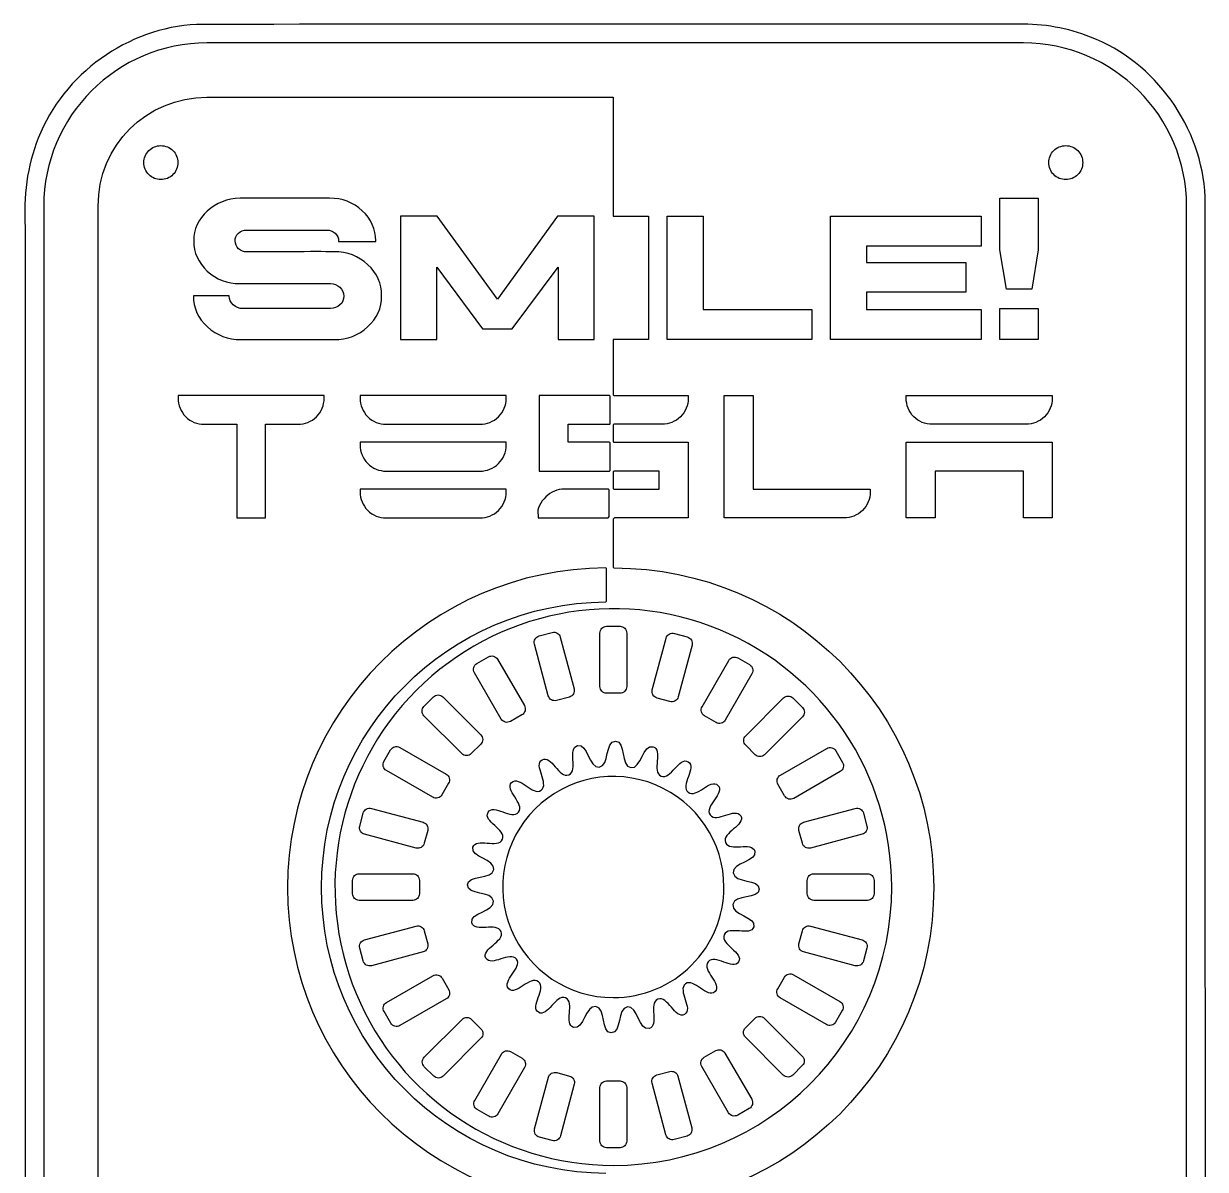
# Model space of a CAD drawing. Extents: x 0 to 587, y 0 to 326.
# Drawn here: x 386 to 586.6, y 131 to 325.6 of the extents above; entities that cross this region are included whole.
import ezdxf

# ---------------------------------------------------------------- set-up
doc = ezdxf.new("R2010")
doc.units = 0
doc.layers.add('Ebene_1', color=7, linetype='CONTINUOUS')

msp = doc.modelspace()

# ---------------------------------------------------------------- linework, layer by layer
at = {"layer": 'Ebene_1', "color": 7}
for points in [[(554.92726, 325.529631)], [(417.10992, 313.101024)], [(551.73418, 295.967133), (558.23305, 295.967133), (558.23305, 287.199916), (557.15558, 280.529738), (552.84628, 280.529738), (551.73418, 287.199916)], [(449.978689, 292.915924), (449.978689, 271.944995), (456.112695, 271.944995), (456.112695, 284.254019), (463.862726, 273.786089), (468.954118, 273.786089), (476.721536, 284.254019), (476.721536, 271.944995), (482.855541, 271.944995), (482.855541, 292.915924), (476.634657, 292.915924), (466.417121, 278.835943), (456.182198, 292.915924)], [(495.22511, 292.916188), (501.37596, 292.916188), (501.37596, 277.047806), (519.81295, 277.047806), (519.81295, 271.945184), (495.22511, 271.945184)], [(522.95821, 292.916188), (548.5716, 292.916188), (548.5716, 287.813566), (529.10967, 287.813566), (529.10967, 285.025872), (545.9821, 285.025872), (545.9821, 280.011001), (529.10967, 280.011001), (529.10967, 277.047806), (548.5716, 277.047806), (548.5716, 271.945184), (522.95821, 271.945184)], [(551.73418, 277.240613), (558.23305, 277.240613), (558.23305, 271.945184), (551.73418, 271.945184)], [(535.83414, 254.522377), (560.62615, 254.522377), (560.62615, 241.662558), (555.72113, 241.662558), (555.72113, 249.616745), (540.73979, 249.616745), (540.73979, 241.662558), (536.29798, 241.662558), (535.83414, 241.662558)], [(484.83084, 233.175251)], [(484.968021, 223.26234)], [(473.5096, 221.636784)], [(496.466263, 222.047471)], [(462.94436, 216.939854)], [(507.258248, 217.898136)], [(516.608403, 211.09684)], [(453.954922, 209.668228)], [(523.880255, 202.107402)], [(447.153611, 200.318073)], [(528.577413, 191.542162)], [(454.595999, 188.604059)], [(453.1799, 180.121319)], [(504.885743, 178.98627)], [(530.37962, 180.121319)], [(533.369748, 178.98624)], [(454.008196, 171.561408)], [(529.165216, 168.623304)], [(457.023368, 163.507542)], [(498.35142, 162.54505)], [(514.010498, 161.718213)], [(462.019941, 156.508377)], [(508.543385, 155.079766)], [(468.658388, 151.041249)], [(501.54422, 150.082966)], [(476.485508, 147.478254)], [(493.490354, 147.067568)], [(484.968021, 146.06262)]]:
    msp.add_lwpolyline(points, close=True, dxfattribs=at)
for points in [[(555.72709, 322.342209), (417.10992, 322.342209)], [(417.10992, 313.101024), (486.06631, 313.101024), (486.06631, 292.916188), (489.44555, 292.916188), (492.09716, 292.916188), (492.09716, 271.945184), (489.44555, 271.945184), (486.06631, 271.945184), (486.06631, 262.582225)], [(437.901857, 295.966877), (422.714548, 295.966879)], [(389.38636, 294.618652), (389.38636, 63.5902)], [(398.62754, 63.59122), (398.62754, 294.618652)], [(583.45065, 63.59016), (583.45065, 294.618652)], [(423.878792, 290.548802), (437.41529, 290.548802)], [(439.431014, 288.602498), (439.431014, 288.602498), (445.756153, 288.602498), (445.756153, 288.707709)], [(422.714548, 281.466078), (438.058239, 281.466078)], [(420.889991, 279.361971), (420.889991, 279.397037), (414.808124, 279.397037)], [(438.058239, 277.222796), (423.183716, 277.222796)], [(422.905693, 271.944992), (438.666424, 271.944992)], [(412.210642, 262.477163), (412.210642, 262.013079)], [(437.002939, 262.013079), (437.002939, 262.477163), (412.210642, 262.477163)], [(443.115707, 262.477163), (443.115707, 262.013079)], [(467.908004, 262.012992), (467.908004, 262.477075), (443.115707, 262.477163)], [(473.50742, 262.477164), (473.50742, 249.616745), (485.44258, 249.616745)], [(485.43724, 262.477161), (473.50742, 262.477164)], [(485.55183, 257.66643), (485.55183, 262.361946)], [(486.17732, 262.477164), (498.81446, 262.477164), (498.81446, 262.013342)], [(504.92712, 262.477164), (509.83276, 262.477164), (509.83276, 246.567591), (529.71974, 246.567591), (529.71974, 246.103769)], [(525.27793, 241.662558), (505.39157, 241.662558), (504.92712, 241.662558), (504.92712, 262.477164)], [(535.83353, 262.01356), (535.83414, 262.477164)], [(535.83414, 262.477164), (560.62676, 262.477164), (560.62676, 262.012747)], [(413.492311, 258.862388), (413.494167, 258.860531), (413.496023, 258.858675)], [(444.397376, 258.862388), (444.399232, 258.860531), (444.401089, 258.858675)], [(537.11935, 258.858527), (537.11635, 258.860427), (537.11335, 258.862327)], [(416.652153, 257.571568), (422.154086, 257.571568), (422.154086, 241.662293), (422.618169, 241.662293), (427.059588, 241.662293), (427.059588, 257.571655), (432.56152, 257.571655)], [(447.557218, 257.571568), (463.466576, 257.571568)], [(485.41458, 254.522371), (478.41305, 254.522371), (478.41305, 257.57153), (485.45273, 257.57153)], [(486.06629, 257.440802), (486.06629, 254.625048)], [(494.37265, 257.571533), (486.18746, 257.571533)], [(556.18495, 257.571533), (540.27597, 257.571533)], [(443.115707, 254.522482), (443.115707, 254.058398)], [(467.908004, 254.058361), (467.908004, 254.522445), (443.115707, 254.522482)], [(485.55186, 249.730759), (485.55186, 254.404777)], [(486.15819, 254.522384), (498.81443, 254.522384), (498.81443, 241.66256), (486.31459, 241.66256)], [(444.397376, 250.907707), (444.399232, 250.90585), (444.401089, 250.902231)], [(447.557218, 249.616936), (463.466576, 249.616936)], [(486.06633, 249.504524), (486.06633, 246.683997)], [(486.17434, 246.567594), (493.90887, 246.567594), (493.90887, 249.616748), (486.17734, 249.616745)], [(443.115707, 246.5678), (443.115707, 246.103717)], [(467.908004, 246.103679), (467.908004, 246.567762), (443.115707, 246.5678)], [(485.28665, 246.567594), (477.80226, 246.567591)], [(485.40485, 241.90014), (485.40485, 246.463726)], [(444.397376, 242.953025), (444.399232, 242.951169), (444.401089, 242.947549)], [(447.557218, 241.662255), (463.466576, 241.662255)], [(473.36045, 242.126377), (473.36045, 241.662558), (473.82486, 241.662558), (485.1995, 241.662558)], [(486.06627, 241.455426), (486.06627, 233.288723)], [(484.93712, 227.514474), (484.93712, 233.068978)], [(484.968021, 223.26234), (487.238599, 223.26234)], [(473.5096, 221.636784), (475.702811, 222.224453)], [(477.093253, 221.421681), (479.443929, 212.648833)], [(483.83273, 213.044731), (483.83273, 222.127049)], [(488.37389, 222.127049), (488.37389, 213.044731)], [(492.725145, 212.471851), (495.075821, 221.244699)], [(496.466263, 222.047471), (498.659474, 221.459802)], [(475.057505, 211.473495), (472.706828, 220.246343)], [(499.462246, 220.06936), (497.111569, 211.296512)], [(462.94436, 216.939854), (464.910737, 218.075143)], [(466.461573, 217.659598), (471.002732, 209.794083)], [(501.166253, 209.617077), (505.707412, 217.482592)], [(507.258248, 217.898136), (509.224626, 216.762847)], [(467.069974, 207.523503), (462.528815, 215.389018)], [(509.64017, 215.212012), (505.099011, 207.346497)], [(453.954922, 209.668228), (455.560464, 211.27377)], [(457.166008, 211.27377), (463.588179, 204.851599)], [(478.641157, 211.258392), (476.447946, 210.670723)], [(487.238599, 211.90944), (484.968021, 211.90944)], [(495.721127, 210.49374), (493.527917, 211.081409)], [(508.580688, 204.674669), (515.002859, 211.09684)], [(516.608403, 211.09684), (518.213945, 209.491298)], [(460.377093, 201.640513), (453.954922, 208.062684)], [(470.587187, 208.243248), (468.62081, 207.107958)], [(503.548176, 206.930952), (501.581798, 208.066241)], [(518.213945, 207.885754), (511.791774, 201.463583)], [(449.839735, 202.699996), (457.70525, 198.158836)], [(463.588179, 203.246055), (461.982637, 201.640513)], [(510.18623, 201.463583), (508.580688, 203.069125)], [(447.153611, 200.318073), (448.2889, 202.284451)], [(514.463905, 197.981788), (522.32942, 202.522947)], [(523.880255, 202.107402), (525.015545, 200.141024)], [(455.43467, 194.226078), (447.569155, 198.767237)], [(524.6, 198.590189), (516.734485, 194.04903)], [(458.120795, 196.608001), (456.985506, 194.641623)], [(515.183649, 194.464574), (514.04836, 196.430952)], [(443.042269, 189.349194), (443.629938, 191.542405)], [(445.02038, 192.345177), (453.793227, 189.9945)], [(518.414124, 189.994257), (527.186972, 192.344934)], [(528.577413, 191.542162), (529.165082, 189.348951)], [(452.617889, 185.608076), (443.845041, 187.958752)], [(454.595999, 188.604059), (454.00833, 186.410848)], [(518.199021, 186.410605), (517.611352, 188.603816)], [(528.36231, 187.958509), (519.589462, 185.607833)], [(442.962291, 181.25661), (452.044609, 181.25661)], [(520.162011, 181.25661), (529.244329, 181.25661)], [(441.827, 177.850741), (441.827, 180.121319)], [(453.1799, 180.121319), (453.1799, 177.850741)], [(519.02672, 177.850741), (519.02672, 180.121319)], [(530.37962, 180.121319), (530.37962, 177.850741)], [(452.044609, 176.71545), (442.962291, 176.71545)], [(529.244329, 176.71545), (520.162011, 176.71545)], [(443.844907, 170.013503), (452.617755, 172.36418)], [(454.008196, 171.561408), (454.595865, 169.368197)], [(517.611486, 169.36844), (518.199155, 171.561651)], [(519.589596, 172.364423), (528.362444, 170.013746)], [(443.629804, 166.42985), (443.042135, 168.623061)], [(529.165216, 168.623304), (528.577547, 166.430093)], [(453.793093, 167.977755), (445.020246, 165.627078)], [(527.187106, 165.627321), (518.414258, 167.977998)], [(447.607017, 159.381928), (455.472532, 163.923087)], [(457.023368, 163.507542), (458.158657, 161.541164)], [(514.010498, 161.718213), (515.145788, 163.684591)], [(516.696623, 164.100136), (524.562138, 159.558976)], [(457.743112, 159.990329), (449.877597, 155.44917)], [(522.291558, 155.626218), (514.426043, 160.167377)], [(448.326762, 155.864714), (447.191473, 157.831092)], [(508.543385, 155.079766), (510.148927, 156.685308)], [(511.754471, 156.685308), (518.176642, 150.263137)], [(524.977683, 158.008141), (523.842393, 156.041763)], [(453.992225, 150.086206), (460.414397, 156.508377)], [(462.019941, 156.508377), (463.625483, 154.902835)], [(463.625483, 153.297291), (457.203311, 146.87512)], [(514.965556, 147.052051), (508.543385, 153.474222)], [(462.566393, 142.760189), (467.107552, 150.625704)], [(468.658388, 151.041249), (470.624766, 149.90596)], [(501.54422, 150.082966), (503.510597, 151.218255)], [(505.061433, 150.802711), (509.602592, 142.937196)], [(505.669834, 140.666616), (501.128675, 148.532131)], [(518.176642, 148.657593), (516.5711, 147.052051)], [(455.597768, 146.87512), (453.992225, 148.480662)], [(471.04031, 148.355124), (466.499151, 140.489609)], [(472.74439, 137.902634), (475.095067, 146.675482)], [(476.485508, 147.478254), (478.678719, 146.890585)], [(493.490354, 147.067568), (495.683565, 147.655236)], [(497.074007, 146.852464), (499.424683, 138.079617)], [(479.481491, 145.500143), (477.130815, 136.727296)], [(483.83273, 135.845011), (483.83273, 144.927329)], [(484.968021, 146.06262), (487.238599, 146.06262)], [(488.37389, 144.927329), (488.37389, 135.845011)], [(495.038259, 136.904278), (492.687582, 145.677126)], [(464.948316, 140.074064), (462.981938, 141.209354)], [(509.187047, 141.38636), (507.22067, 140.251071)], [(475.740373, 135.924524), (473.547162, 136.512193)], [(498.621911, 136.689175), (496.428701, 136.101506)], [(487.238599, 134.70972), (484.968021, 134.70972)]]:
    msp.add_lwpolyline(points, dxfattribs=at)
for points in [[(415.35479, 325.472555), (403.68412, 324.929618), (392.71456, 317.068407), (388.46366, 306.182463)], [(554.92725, 325.529635), (508.4032, 325.521635), (461.87828, 325.556275), (415.35479, 325.472555)], [(567.13744, 323.325026), (563.26902, 324.8657), (559.08958, 325.614172), (554.92726, 325.529631)], [(586.58556, 296.186098), (586.10369, 307.973773), (578.16865, 319.105017), (567.13744, 323.325026)], [(417.10992, 322.342209), (401.83105, 322.342209), (389.38636, 309.897536), (389.38636, 294.618652)], [(583.45065, 294.618652), (583.45065, 309.897536), (571.00598, 322.342209), (555.72709, 322.342209)], [(398.62754, 294.618652), (398.62754, 304.937776), (406.79078, 313.101024), (417.10992, 313.101024)], [(388.46366, 306.182463), (386.50931, 301.41037), (385.97548, 296.180449), (386.21046, 291.062834)], [(406.398335, 302.00931), (406.398335, 302.775215), (406.70259, 303.509751), (407.244167, 304.051328)], [(407.244167, 304.051328), (407.785744, 304.592905), (408.52028, 304.89716), (409.286185, 304.89716)], [(409.286185, 304.89716), (410.052091, 304.89716), (410.786627, 304.592905), (411.328204, 304.051328)], [(411.328204, 304.051328), (411.869781, 303.509751), (412.174035, 302.775215), (412.174035, 302.00931)], [(560.03196, 302.00931), (560.03196, 302.775215), (560.336215, 303.509751), (560.877792, 304.051328)], [(560.877792, 304.051328), (561.419369, 304.592905), (562.153905, 304.89716), (562.91981, 304.89716)], [(562.91981, 304.89716), (563.685715, 304.89716), (564.420251, 304.592905), (564.961828, 304.051328)], [(564.961828, 304.051328), (565.503405, 303.509751), (565.80766, 302.775215), (565.80766, 302.00931)], [(407.244167, 299.967292), (406.70259, 300.508869), (406.398335, 301.243405), (406.398335, 302.00931)], [(412.174035, 302.00931), (412.174035, 301.243405), (411.869781, 300.508869), (411.328204, 299.967292)], [(560.877792, 299.967292), (560.336215, 300.508869), (560.03196, 301.243405), (560.03196, 302.00931)], [(565.80766, 302.00931), (565.80766, 301.243405), (565.503405, 300.508869), (564.961828, 299.967292)], [(409.286185, 299.12146), (408.52028, 299.12146), (407.785744, 299.425715), (407.244167, 299.967292)], [(411.328204, 299.967292), (410.786627, 299.425715), (410.052091, 299.12146), (409.286185, 299.12146)], [(562.91981, 299.12146), (562.153905, 299.12146), (561.419369, 299.425715), (560.877792, 299.967292)], [(564.961828, 299.967292), (564.420251, 299.425715), (563.685715, 299.12146), (562.91981, 299.12146)], [(422.714548, 295.966879), (420.525074, 295.896739), (418.671554, 295.166146), (417.153988, 293.7751)], [(443.462417, 293.845235), (441.944851, 295.259663), (440.091331, 295.966877), (437.901857, 295.966877)], [(586.62646, 66.975316), (586.62567, 143.378826), (586.62946, 219.783083), (586.58556, 296.186098)], [(417.153988, 293.7751), (415.62483, 292.407432), (414.860251, 290.718302), (414.860251, 288.707711)], [(445.756153, 288.707709), (445.756153, 290.7183), (444.991575, 292.430809), (443.462417, 293.845235)], [(386.21046, 291.062834), (386.20946, 214.735323), (386.21091, 138.407436), (386.25296, 62.080176)], [(421.880466, 288.707709), (421.880466, 289.222046), (422.071611, 289.654556), (422.4539, 290.00524)], [(422.4539, 290.00524), (422.847773, 290.402683), (423.322737, 290.583871), (423.878792, 290.548802)], [(437.41529, 290.548802), (438.006104, 290.583868), (438.486863, 290.408526), (438.857569, 290.022775)], [(438.857569, 290.022775), (439.251442, 289.672091), (439.448379, 289.233736), (439.448379, 288.707709)], [(414.860251, 288.707711), (414.860251, 286.720499), (415.62483, 285.013835), (417.153988, 283.587718)], [(422.471276, 287.392642), (422.088987, 287.755016), (421.89205, 288.193372), (421.880466, 288.707709)], [(423.878792, 286.849082), (423.322737, 286.849082), (422.853565, 287.030268), (422.471276, 287.392642)], [(439.448379, 288.707709), (439.471531, 288.707709), (439.465743, 288.672639), (439.431014, 288.602498)], [(431.281296, 286.866615), (427.944954, 286.854926), (425.477452, 286.849082), (423.878792, 286.849082)], [(438.666424, 286.866615), (437.07934, 286.901681), (434.61763, 286.901681), (431.281296, 286.866615)], [(444.400753, 284.674837), (442.836844, 286.147712), (440.925401, 286.878304), (438.666424, 286.866615)], [(417.153988, 283.587718), (418.683137, 282.184981), (420.536658, 281.477767), (422.714548, 281.466078)], [(446.763993, 279.397037), (446.798721, 281.466075), (446.010975, 283.225342), (444.400753, 284.674837)], [(438.058239, 281.466078), (438.683796, 281.466078), (439.222475, 281.255667), (439.674275, 280.834846)], [(414.808124, 279.397037), (414.808124, 277.327999), (415.595871, 275.568732), (417.171363, 274.119236)], [(421.56768, 277.854028), (421.115887, 278.274849), (420.889991, 278.777497), (420.889991, 279.361971)], [(439.674275, 280.834846), (440.126067, 280.425714), (440.351963, 279.923066), (440.351963, 279.326902)], [(440.351963, 279.326902), (440.351963, 278.754118), (440.131859, 278.257315), (439.691651, 277.836494)], [(444.383378, 274.119236), (445.982038, 275.568732), (446.775576, 277.327999), (446.763993, 279.397037)], [(423.183716, 277.222796), (422.558158, 277.222796), (422.01948, 277.433207), (421.56768, 277.854028)], [(439.691651, 277.836494), (439.251434, 277.46243), (438.706964, 277.257864), (438.058239, 277.222796)], [(417.171363, 274.119236), (418.770024, 272.66974), (420.681467, 271.944992), (422.905693, 271.944992)], [(438.666424, 271.944992), (440.925401, 271.944992), (442.831052, 272.66974), (444.383378, 274.119236)], [(412.210642, 262.013079), (412.210642, 260.807159), (412.650602, 259.726844), (413.492311, 258.862388)], [(435.681396, 258.853323), (436.549436, 259.698522), (437.002939, 260.785578), (437.002939, 262.013079)], [(443.115707, 262.013079), (443.115707, 260.807159), (443.555668, 259.726844), (444.397376, 258.862388)], [(466.588262, 258.853236), (467.456311, 259.698435), (467.908004, 260.785491), (467.908004, 262.012992)], [(485.55183, 262.361946), (485.51803, 262.403876), (485.47993, 262.442336), (485.43724, 262.477161)], [(486.06631, 262.582225), (486.09981, 262.544035), (486.13671, 262.509075), (486.17732, 262.477164)], [(498.81446, 262.013342), (498.81446, 260.785842), (498.3609, 259.698357), (497.49285, 258.853156)], [(537.11335, 258.862327), (536.27165, 259.726787), (535.83353, 260.807642), (535.83353, 262.01356)], [(560.62676, 262.012747), (560.62676, 260.785247), (560.17317, 259.698357), (559.30515, 258.853156)], [(413.496023, 258.858675), (414.342326, 258.012376), (415.42752, 257.571568), (416.652153, 257.571568)], [(432.56152, 257.571655), (433.748804, 257.571655), (434.818395, 258.013035), (435.681396, 258.853323)], [(444.401089, 258.858675), (445.247382, 258.012376), (446.332576, 257.571568), (447.557218, 257.571568)], [(463.466576, 257.571568), (464.65386, 257.571568), (465.725271, 258.012948), (466.588262, 258.853236)], [(497.49285, 258.853156), (496.62987, 258.012929), (495.55994, 257.571533), (494.37265, 257.571533)], [(540.27597, 257.571533), (539.05135, 257.571533), (537.96566, 258.012231), (537.11935, 258.858527)], [(559.30515, 258.853156), (558.44214, 258.012929), (557.37225, 257.571533), (556.18495, 257.571533)], [(485.45273, 257.57153), (485.48823, 257.60048), (485.52153, 257.63182), (485.55183, 257.66643)], [(486.18746, 257.571533), (486.14316, 257.532913), (486.10216, 257.490103), (486.06629, 257.440802)], [(443.115707, 254.058398), (443.115707, 252.852477), (443.555668, 251.772163), (444.397376, 250.907707)], [(466.588262, 250.898605), (467.456311, 251.743804), (467.908004, 252.83086), (467.908004, 254.058361)], [(485.55186, 254.404777), (485.51146, 254.448177), (485.46596, 254.487607), (485.41458, 254.522371)], [(486.06629, 254.625048), (486.09419, 254.588558), (486.12459, 254.553808), (486.15819, 254.522384)], [(444.401089, 250.902231), (445.247382, 250.055933), (446.332576, 249.616936), (447.557218, 249.616936)], [(463.466576, 249.616936), (464.65386, 249.616936), (465.725271, 250.058316), (466.588262, 250.898605)], [(485.44258, 249.616745), (485.48238, 249.650975), (485.51868, 249.688975), (485.55186, 249.730759)], [(486.17734, 249.616745), (486.13704, 249.583575), (486.09994, 249.546065), (486.06633, 249.504524)], [(443.115707, 246.103717), (443.115707, 244.897797), (443.555668, 243.817482), (444.397376, 242.953025)], [(466.588262, 242.943923), (467.456311, 243.789122), (467.908004, 244.876178), (467.908004, 246.103679)], [(474.64625, 245.25194), (473.80145, 244.407118), (473.02969, 243.286049), (473.36045, 242.126377)], [(477.80226, 246.567591), (476.59342, 246.567591), (475.50972, 246.115413), (474.64625, 245.25194)], [(485.40485, 246.463726), (485.36945, 246.501576), (485.33025, 246.536286), (485.28665, 246.567594)], [(486.06633, 246.683997), (486.09853, 246.641937), (486.13463, 246.602917), (486.17434, 246.567594)], [(529.71974, 246.103769), (529.71974, 244.876269), (529.26796, 243.789382), (528.39991, 242.944181)], [(444.401089, 242.947549), (445.247382, 242.10125), (446.332576, 241.662255), (447.557218, 241.662255)], [(463.466576, 241.662255), (464.65386, 241.662255), (465.725271, 242.103634), (466.588262, 242.943923)], [(528.39991, 242.944181), (527.53692, 242.103893), (526.46522, 241.662558), (525.27793, 241.662558)], [(485.1995, 241.662558), (485.2805, 241.726488), (485.34962, 241.804874), (485.40485, 241.90014)], [(486.31459, 241.66256), (486.22639, 241.5977), (486.14243, 241.529409), (486.06627, 241.455426)], [(484.83085, 233.175306), (454.9927, 233.039218), (430.78598, 208.751777), (430.78598, 178.88207)], [(484.93712, 233.068978), (484.90542, 233.107438), (484.87012, 233.142798), (484.83084, 233.175251)], [(486.06627, 233.288723), (486.10077, 233.248753), (486.13927, 233.212143), (486.18155, 233.178868)], [(486.18155, 233.178868), (486.19195, 233.179018), (486.20125, 233.179397), (486.21135, 233.179397)], [(486.21135, 233.179397), (516.16509, 233.179397), (540.50994, 208.836257), (540.50998, 178.88257)], [(504.191504, 222.654568), (486.529314, 229.970487), (466.199254, 225.926587), (452.681198, 212.408532)], [(436.56192, 178.88205), (436.56192, 205.626087), (458.10821, 227.257273), (484.81832, 227.399315)], [(484.81832, 227.399315), (484.86152, 227.433515), (484.90132, 227.472115), (484.93712, 227.514474)], [(483.83273, 222.127049), (483.83273, 222.428147), (483.952341, 222.716913), (484.165249, 222.929821)], [(484.165249, 222.929821), (484.378157, 223.142729), (484.666923, 223.26234), (484.968021, 223.26234)], [(487.238599, 223.26234), (487.539697, 223.26234), (487.828463, 223.142729), (488.041371, 222.929821)], [(488.041371, 222.929821), (488.254279, 222.716913), (488.37389, 222.428147), (488.37389, 222.127049)], [(472.706828, 220.246343), (472.628898, 220.537181), (472.669695, 220.847065), (472.820244, 221.107823)], [(472.820244, 221.107823), (472.970793, 221.368581), (473.218762, 221.558854), (473.5096, 221.636784)], [(475.702811, 222.224453), (475.993649, 222.302383), (476.303533, 222.261586), (476.564291, 222.111037)], [(476.564291, 222.111037), (476.82505, 221.960488), (477.015323, 221.712519), (477.093253, 221.421681)], [(495.075821, 221.244699), (495.153751, 221.535537), (495.344024, 221.783505), (495.604782, 221.934054)], [(495.604782, 221.934054), (495.865541, 222.084603), (496.175425, 222.1254), (496.466263, 222.047471)], [(498.659474, 221.459802), (498.950312, 221.381872), (499.198281, 221.191599), (499.34883, 220.93084)], [(499.34883, 220.93084), (499.499379, 220.670082), (499.540176, 220.360198), (499.462246, 220.06936)], [(533.369748, 178.98624), (533.369748, 198.103657), (521.853694, 215.33865), (504.191504, 222.654568)], [(462.415399, 216.250498), (462.493328, 216.541336), (462.683601, 216.789305), (462.94436, 216.939854)], [(464.910737, 218.075143), (465.171496, 218.225692), (465.481379, 218.266489), (465.772217, 218.188559)], [(465.772217, 218.188559), (466.063055, 218.110629), (466.311024, 217.920356), (466.461573, 217.659598)], [(505.707412, 217.482592), (505.857961, 217.74335), (506.10593, 217.933623), (506.396768, 218.011553)], [(506.396768, 218.011553), (506.687606, 218.089482), (506.997489, 218.048685), (507.258248, 217.898136)], [(509.224626, 216.762847), (509.485384, 216.612298), (509.675657, 216.36433), (509.753586, 216.073492)], [(462.528815, 215.389018), (462.378266, 215.649776), (462.337469, 215.95966), (462.415399, 216.250498)], [(509.753586, 216.073492), (509.831516, 215.782653), (509.790719, 215.47277), (509.64017, 215.212012)], [(484.165249, 212.241959), (483.952341, 212.454867), (483.83273, 212.743633), (483.83273, 213.044731)], [(488.37389, 213.044731), (488.37389, 212.743633), (488.254279, 212.454867), (488.041371, 212.241959)], [(452.681198, 212.408532), (439.163143, 198.890476), (435.119243, 178.560416), (442.435162, 160.898226)], [(455.560464, 211.27377), (455.773373, 211.486679), (456.062138, 211.606289), (456.363236, 211.606289)], [(456.363236, 211.606289), (456.664334, 211.606289), (456.9531, 211.486679), (457.166008, 211.27377)], [(475.586466, 210.784139), (475.325708, 210.934688), (475.135434, 211.182657), (475.057505, 211.473495)], [(476.447946, 210.670723), (476.157108, 210.592793), (475.847224, 210.63359), (475.586466, 210.784139)], [(479.330513, 211.787353), (479.179964, 211.526595), (478.931995, 211.336322), (478.641157, 211.258392)], [(479.443929, 212.648833), (479.521859, 212.357995), (479.481062, 212.048112), (479.330513, 211.787353)], [(484.968021, 211.90944), (484.666923, 211.90944), (484.378157, 212.029051), (484.165249, 212.241959)], [(488.041371, 212.241959), (487.828463, 212.029051), (487.539697, 211.90944), (487.238599, 211.90944)], [(492.838561, 211.610371), (492.688012, 211.871129), (492.647215, 212.181013), (492.725145, 212.471851)], [(493.527917, 211.081409), (493.237078, 211.159339), (492.98911, 211.349612), (492.838561, 211.610371)], [(497.111569, 211.296512), (497.033639, 211.005674), (496.843366, 210.757705), (496.582608, 210.607156)], [(515.002859, 211.09684), (515.215767, 211.309748), (515.504533, 211.429359), (515.805631, 211.429359)], [(515.805631, 211.429359), (516.106729, 211.429359), (516.395495, 211.309748), (516.608403, 211.09684)], [(453.622403, 208.865456), (453.622403, 209.166554), (453.742014, 209.45532), (453.954922, 209.668228)], [(453.954922, 208.062684), (453.742014, 208.275593), (453.622403, 208.564358), (453.622403, 208.865456)], [(471.116148, 208.932603), (471.038219, 208.641765), (470.847946, 208.393797), (470.587187, 208.243248)], [(471.002732, 209.794083), (471.153281, 209.533325), (471.194078, 209.223441), (471.116148, 208.932603)], [(496.582608, 210.607156), (496.321849, 210.456608), (496.011966, 210.415811), (495.721127, 210.49374)], [(501.052837, 208.755597), (500.974907, 209.046435), (501.015704, 209.356318), (501.166253, 209.617077)], [(501.581798, 208.066241), (501.321039, 208.21679), (501.130767, 208.464759), (501.052837, 208.755597)], [(518.213945, 209.491298), (518.426853, 209.278389), (518.546464, 208.989624), (518.546464, 208.688526)], [(518.546464, 208.688526), (518.546464, 208.387428), (518.426853, 208.098662), (518.213945, 207.885754)], [(467.75933, 206.994542), (467.468492, 207.072472), (467.220523, 207.262745), (467.069974, 207.523503)], [(468.62081, 207.107958), (468.360051, 206.957409), (468.050168, 206.916612), (467.75933, 206.994542)], [(504.409655, 206.817536), (504.118817, 206.739606), (503.808934, 206.780403), (503.548176, 206.930952)], [(505.099011, 207.346497), (504.948462, 207.085738), (504.700493, 206.895465), (504.409655, 206.817536)], [(463.588179, 204.851599), (463.801088, 204.638691), (463.920698, 204.349925), (463.920698, 204.048827)], [(508.248169, 203.871897), (508.248169, 204.172995), (508.367779, 204.46176), (508.580688, 204.674669)], [(448.2889, 202.284451), (448.439449, 202.545209), (448.687418, 202.735482), (448.978256, 202.813412)], [(448.978256, 202.813412), (449.269094, 202.891341), (449.578977, 202.850544), (449.839735, 202.699996)], [(463.920698, 204.048827), (463.920698, 203.747729), (463.801088, 203.458964), (463.588179, 203.246055)], [(478.52814, 198.03724), (480.21545, 198.70817), (478.273, 202.55713), (480.03345, 203.002083)], [(480.03345, 203.002083), (481.7939, 203.447037), (481.91355, 199.13736), (483.71702, 199.34873)], [(483.71702, 199.34873), (485.52048, 199.56009), (484.64041, 203.78064), (486.45603, 203.754794)], [(486.45603, 203.754794), (488.27166, 203.728944), (487.2718, 199.53516), (489.06852, 199.27255)], [(489.06852, 199.27255), (490.86524, 199.00993), (491.10751, 203.314455), (492.85458, 202.819571)], [(492.85458, 202.819571), (494.60165, 202.324687), (492.55043, 198.53258), (494.21796, 197.81389)], [(508.580688, 203.069125), (508.367779, 203.282033), (508.248169, 203.570799), (508.248169, 203.871897)], [(522.32942, 202.522947), (522.590178, 202.673496), (522.900062, 202.714293), (523.1909, 202.636363)], [(461.179865, 201.307994), (460.878767, 201.307994), (460.590002, 201.427605), (460.377093, 201.640513)], [(461.982637, 201.640513), (461.769729, 201.427605), (461.480963, 201.307994), (461.179865, 201.307994)], [(474.02454, 200.612735), (475.60984, 201.498165), (476.84083, 197.36631), (478.52814, 198.03724)], [(494.21796, 197.81389), (495.88549, 197.0952), (497.2336, 201.190344), (498.79305, 200.260148)], [(510.989002, 201.131064), (510.687904, 201.131064), (510.399138, 201.250674), (510.18623, 201.463583)], [(511.791774, 201.463583), (511.578866, 201.250674), (511.2901, 201.131064), (510.989002, 201.131064)], [(523.1909, 202.636363), (523.481738, 202.558433), (523.729706, 202.368161), (523.880255, 202.107402)], [(447.040195, 199.456593), (446.962265, 199.747431), (447.003062, 200.057315), (447.153611, 200.318073)], [(447.569155, 198.767237), (447.308397, 198.917786), (447.118124, 199.165755), (447.040195, 199.456593)], [(473.85551, 195.42746), (475.31168, 196.51224), (472.43923, 199.72731), (474.02454, 200.612735)], [(493.291147, 196.338809), (486.2727, 199.245945), (478.194118, 197.639015), (472.822432, 192.267328)], [(498.79305, 200.260148), (500.35251, 199.32995), (497.38971, 196.19795), (498.81445, 195.07216)], [(525.128961, 199.279545), (525.051031, 198.988707), (524.860758, 198.740738), (524.6, 198.590189)], [(525.015545, 200.141024), (525.166094, 199.880266), (525.206891, 199.570383), (525.128961, 199.279545)], [(457.70525, 198.158836), (457.966009, 198.008287), (458.156282, 197.760319), (458.234211, 197.469481)], [(458.234211, 197.469481), (458.312141, 197.178643), (458.271344, 196.868759), (458.120795, 196.608001)], [(470.01756, 191.69724), (471.14335, 193.12194), (467.53666, 195.48401), (468.83878, 196.74958)], [(468.83878, 196.74958), (470.14089, 198.01515), (472.39935, 194.34268), (473.85551, 195.42746)], [(498.81445, 195.07216), (500.23915, 193.94637), (502.60122, 197.55306), (503.86679, 196.25095)], [(514.04836, 196.430952), (513.897811, 196.691711), (513.857014, 197.001594), (513.934944, 197.292432)], [(513.934944, 197.292432), (514.012874, 197.58327), (514.203147, 197.831239), (514.463905, 197.981788)], [(456.985506, 194.641623), (456.834957, 194.380865), (456.586988, 194.190592), (456.29615, 194.112662)], [(504.885743, 178.98627), (504.885743, 186.582982), (500.309594, 193.431673), (493.291147, 196.338809)], [(503.86679, 196.25095), (505.13235, 194.94883), (501.45989, 192.69038), (502.54467, 191.23421)], [(456.29615, 194.112662), (456.005312, 194.034732), (455.695429, 194.075529), (455.43467, 194.226078)], [(464.82957, 191.67584), (465.75977, 193.2353), (468.89177, 190.2725), (470.01756, 191.69724)], [(502.54467, 191.23421), (503.62945, 189.77804), (506.84451, 192.65049), (507.72994, 191.06519)], [(515.873005, 193.935614), (515.582167, 194.013543), (515.334198, 194.203816), (515.183649, 194.464574)], [(516.734485, 194.04903), (516.473727, 193.898481), (516.163843, 193.857684), (515.873005, 193.935614)], [(443.629938, 191.542405), (443.707868, 191.833243), (443.898141, 192.081212), (444.158899, 192.231761)], [(444.158899, 192.231761), (444.419658, 192.38231), (444.729541, 192.423107), (445.02038, 192.345177)], [(467.27583, 187.10075), (467.99452, 188.76828), (463.89938, 190.11639), (464.82957, 191.67584)], [(472.822432, 192.267328), (467.450745, 186.895642), (465.843815, 178.81706), (468.750951, 171.798613)], [(507.72994, 191.06519), (508.61537, 189.47988), (504.48352, 188.24889), (505.15445, 186.56158)], [(527.186972, 192.344934), (527.47781, 192.422864), (527.787693, 192.382067), (528.048452, 192.231518)], [(528.048452, 192.231518), (528.30921, 192.080969), (528.499483, 191.833), (528.577413, 191.542162)], [(443.155685, 188.487714), (443.005136, 188.748472), (442.964339, 189.058356), (443.042269, 189.349194)], [(453.793227, 189.9945), (454.084065, 189.91657), (454.332034, 189.726297), (454.482583, 189.465539)], [(454.482583, 189.465539), (454.633132, 189.204781), (454.673929, 188.894897), (454.595999, 188.604059)], [(517.611352, 188.603816), (517.533422, 188.894654), (517.574219, 189.204538), (517.724768, 189.465296)], [(517.724768, 189.465296), (517.875317, 189.726054), (518.123286, 189.916327), (518.414124, 189.994257)], [(529.165082, 189.348951), (529.243012, 189.058113), (529.202215, 188.748229), (529.051666, 188.487471)], [(443.845041, 187.958752), (443.554203, 188.036682), (443.306234, 188.226955), (443.155685, 188.487714)], [(462.27015, 185.73737), (462.76504, 187.48444), (466.55714, 185.43322), (467.27583, 187.10075)], [(505.15445, 186.56158), (505.82538, 184.87427), (509.67434, 186.81672), (510.11929, 185.05627)], [(529.051666, 188.487471), (528.901117, 188.226712), (528.653148, 188.036439), (528.36231, 187.958509)], [(453.479369, 185.721492), (453.218611, 185.570943), (452.908727, 185.530146), (452.617889, 185.608076)], [(454.00833, 186.410848), (453.930401, 186.120009), (453.740127, 185.872041), (453.479369, 185.721492)], [(465.81718, 181.95131), (466.07979, 183.74803), (461.77527, 183.9903), (462.27015, 185.73737)], [(510.11929, 185.05627), (510.56425, 183.29582), (506.25457, 183.17617), (506.46593, 181.37271)], [(518.727982, 185.721249), (518.467224, 185.871798), (518.276951, 186.119767), (518.199021, 186.410605)], [(519.589462, 185.607833), (519.298624, 185.529903), (518.98874, 185.5707), (518.727982, 185.721249)], [(441.827, 180.121319), (441.827, 180.422417), (441.946611, 180.711183), (442.159519, 180.924091)], [(442.159519, 180.924091), (442.372427, 181.136999), (442.661193, 181.25661), (442.962291, 181.25661)], [(452.044609, 181.25661), (452.345707, 181.25661), (452.634473, 181.136999), (452.847381, 180.924091)], [(452.847381, 180.924091), (453.060289, 180.711183), (453.1799, 180.422417), (453.1799, 180.121319)], [(461.33493, 179.33882), (461.36073, 181.15445), (465.55456, 180.15459), (465.81718, 181.95131)], [(506.46593, 181.37271), (506.6773, 179.56924), (510.89785, 180.44932), (510.872, 178.63369)], [(519.02672, 180.121319), (519.02672, 180.422417), (519.146331, 180.711183), (519.359239, 180.924091)], [(519.359239, 180.924091), (519.572147, 181.136999), (519.860913, 181.25661), (520.162011, 181.25661)], [(529.244329, 181.25661), (529.545427, 181.25661), (529.834193, 181.136999), (530.047101, 180.924091)], [(530.047101, 180.924091), (530.260009, 180.711183), (530.37962, 180.422417), (530.37962, 180.121319)], [(430.78598, 178.88207), (430.78598, 149.01657), (454.98594, 124.73049), (484.81833, 124.58764)], [(484.8267, 130.36298), (458.11267, 130.50053), (436.56192, 152.1352), (436.56192, 178.88205)], [(465.741, 176.59981), (465.52963, 178.40327), (461.30908, 177.5232), (461.33493, 179.33882)], [(486.10349, 131.719982), (512.207923, 131.719982), (533.369748, 152.881807), (533.369748, 178.98624)], [(540.50998, 178.88257), (540.50998, 148.92881), (516.16511, 124.58455), (486.21135, 124.58455)], [(499.384548, 165.705212), (502.906904, 169.227567), (504.885743, 174.004907), (504.885743, 178.98627)], [(510.872, 178.63369), (510.8462, 176.81806), (506.65237, 177.81792), (506.38975, 176.0212)], [(442.159519, 177.047969), (441.946611, 177.260877), (441.827, 177.549643), (441.827, 177.850741)], [(442.962291, 176.71545), (442.661193, 176.71545), (442.372427, 176.835061), (442.159519, 177.047969)], [(452.847381, 177.047969), (452.634473, 176.835061), (452.345707, 176.71545), (452.044609, 176.71545)], [(453.1799, 177.850741), (453.1799, 177.549643), (453.060289, 177.260877), (452.847381, 177.047969)], [(462.08764, 172.91625), (461.64269, 174.6767), (465.95236, 174.79634), (465.741, 176.59981)], [(519.359239, 177.047969), (519.146331, 177.260877), (519.02672, 177.549643), (519.02672, 177.850741)], [(520.162011, 176.71545), (519.860913, 176.71545), (519.572147, 176.835061), (519.359239, 177.047969)], [(530.047101, 177.047969), (529.834193, 176.835061), (529.545427, 176.71545), (529.244329, 176.71545)], [(530.37962, 177.850741), (530.37962, 177.549643), (530.260009, 177.260877), (530.047101, 177.047969)], [(506.38975, 176.0212), (506.12714, 174.22448), (510.43166, 173.98221), (509.93678, 172.23514)], [(467.05248, 171.41093), (466.38155, 173.09824), (462.53259, 171.1558), (462.08764, 172.91625)], [(452.617755, 172.36418), (452.908593, 172.442109), (453.218477, 172.401312), (453.479235, 172.250763)], [(453.479235, 172.250763), (453.739994, 172.100215), (453.930267, 171.852246), (454.008196, 171.561408)], [(464.47699, 166.90733), (463.59156, 168.49263), (467.72341, 169.72362), (467.05248, 171.41093)], [(468.750951, 171.798613), (471.658087, 164.780166), (478.506778, 160.204017), (486.10349, 160.204017)], [(504.9311, 170.87176), (504.21241, 169.20423), (508.30755, 167.85612), (507.37736, 166.29667)], [(509.93678, 172.23514), (509.4419, 170.48807), (505.64979, 172.53929), (504.9311, 170.87176)], [(518.199155, 171.561651), (518.277085, 171.852489), (518.467358, 172.100457), (518.728116, 172.251006)], [(518.728116, 172.251006), (518.988874, 172.401555), (519.298758, 172.442352), (519.589596, 172.364423)], [(443.042135, 168.623061), (442.964205, 168.9139), (443.005002, 169.223783), (443.155551, 169.484542)], [(443.155551, 169.484542), (443.3061, 169.7453), (443.554069, 169.935573), (443.844907, 170.013503)], [(454.595865, 169.368197), (454.673795, 169.077358), (454.632998, 168.767475), (454.482449, 168.506716)], [(517.724902, 168.506959), (517.574353, 168.767718), (517.533556, 169.077601), (517.611486, 169.36844)], [(528.362444, 170.013746), (528.653282, 169.935816), (528.901251, 169.745543), (529.0518, 169.484785)], [(529.0518, 169.484785), (529.202349, 169.224026), (529.243146, 168.914143), (529.165216, 168.623304)], [(454.482449, 168.506716), (454.3319, 168.245958), (454.083932, 168.055685), (453.793093, 167.977755)], [(469.66226, 166.7383), (468.57748, 168.19447), (465.36242, 165.32203), (464.47699, 166.90733)], [(468.34014, 161.72157), (467.07458, 163.02368), (470.74704, 165.28214), (469.66226, 166.7383)], [(507.37736, 166.29667), (506.44716, 164.73721), (503.31516, 167.70001), (502.18937, 166.27527)], [(518.414258, 167.977998), (518.12342, 168.055928), (517.875451, 168.246201), (517.724902, 168.506959)], [(444.158765, 165.740495), (443.898007, 165.891043), (443.707734, 166.139012), (443.629804, 166.42985)], [(445.020246, 165.627078), (444.729407, 165.549149), (444.419524, 165.589946), (444.158765, 165.740495)], [(486.10349, 160.204017), (491.084853, 160.204017), (495.862193, 162.182856), (499.384548, 165.705212)], [(502.18937, 166.27527), (501.06358, 164.85057), (504.67027, 162.4885), (503.36815, 161.22293)], [(528.048586, 165.740737), (527.787827, 165.590189), (527.477944, 165.549392), (527.187106, 165.627321)], [(528.577547, 166.430093), (528.499617, 166.139255), (528.309344, 165.891286), (528.048586, 165.740737)], [(455.472532, 163.923087), (455.733291, 164.073636), (456.043174, 164.114433), (456.334012, 164.036503)], [(456.334012, 164.036503), (456.62485, 163.958573), (456.872819, 163.768301), (457.023368, 163.507542)], [(473.39248, 162.90035), (471.96778, 164.02614), (469.60571, 160.41945), (468.34014, 161.72157)], [(473.41388, 157.71237), (471.85442, 158.64256), (474.81722, 161.77456), (473.39248, 162.90035)], [(498.35142, 162.54505), (496.89525, 161.46027), (499.7677, 158.24521), (498.18239, 157.35978)], [(503.36815, 161.22293), (502.06604, 159.95737), (499.80758, 163.62983), (498.35142, 162.54505)], [(515.145788, 163.684591), (515.296336, 163.945349), (515.544305, 164.135622), (515.835143, 164.213552)], [(515.835143, 164.213552), (516.125981, 164.291481), (516.435865, 164.250684), (516.696623, 164.100136)], [(442.435162, 160.898226), (449.75108, 143.236036), (466.986073, 131.719982), (486.10349, 131.719982)], [(458.272073, 160.679685), (458.194144, 160.388847), (458.003871, 160.140878), (457.743112, 159.990329)], [(458.158657, 161.541164), (458.309206, 161.280406), (458.350003, 160.970523), (458.272073, 160.679685)], [(477.98897, 160.15862), (476.32144, 160.87731), (474.97333, 156.78217), (473.41388, 157.71237)], [(498.18239, 157.35978), (496.59709, 156.47435), (495.3661, 160.60621), (493.67879, 159.93527)], [(513.897082, 160.856733), (513.819152, 161.147571), (513.859949, 161.457455), (514.010498, 161.718213)], [(514.426043, 160.167377), (514.165285, 160.317926), (513.975012, 160.565895), (513.897082, 160.856733)], [(447.191473, 157.831092), (447.040924, 158.091851), (447.000127, 158.401734), (447.078056, 158.692572)], [(447.078056, 158.692572), (447.155986, 158.98341), (447.346259, 159.231379), (447.607017, 159.381928)], [(479.35235, 155.15294), (477.60528, 155.64783), (479.6565, 159.43994), (477.98897, 160.15862)], [(483.13841, 158.69997), (481.34169, 158.96258), (481.09942, 154.65806), (479.35235, 155.15294)], [(485.7509, 154.21772), (483.93527, 154.24352), (484.93513, 158.43736), (483.13841, 158.69997)], [(488.48991, 158.62379), (486.68645, 158.41243), (487.56652, 154.19187), (485.7509, 154.21772)], [(492.17348, 154.97043), (490.41303, 154.52548), (490.29338, 158.83515), (488.48991, 158.62379)], [(493.67879, 159.93527), (491.99148, 159.26434), (493.93393, 155.41538), (492.17348, 154.97043)], [(524.562138, 159.558976), (524.822896, 159.408427), (525.013169, 159.160459), (525.091099, 158.869621)], [(525.091099, 158.869621), (525.169029, 158.578783), (525.128232, 158.268899), (524.977683, 158.008141)], [(460.414397, 156.508377), (460.627305, 156.721286), (460.916071, 156.840896), (461.217169, 156.840896)], [(461.217169, 156.840896), (461.518266, 156.840896), (461.807032, 156.721286), (462.019941, 156.508377)], [(510.148927, 156.685308), (510.361835, 156.898216), (510.650601, 157.017827), (510.951699, 157.017827)], [(510.951699, 157.017827), (511.252796, 157.017827), (511.541562, 156.898216), (511.754471, 156.685308)], [(449.016118, 155.335754), (448.725279, 155.413683), (448.477311, 155.603956), (448.326762, 155.864714)], [(449.877597, 155.44917), (449.616839, 155.298621), (449.306956, 155.257824), (449.016118, 155.335754)], [(463.625483, 154.902835), (463.838391, 154.689927), (463.958002, 154.401161), (463.958002, 154.100063)], [(508.210865, 154.276994), (508.210865, 154.578092), (508.330476, 154.866857), (508.543385, 155.079766)], [(523.153038, 155.512802), (522.8622, 155.434872), (522.552316, 155.475669), (522.291558, 155.626218)], [(523.842393, 156.041763), (523.691845, 155.781005), (523.443876, 155.590732), (523.153038, 155.512802)], [(463.958002, 154.100063), (463.958002, 153.798965), (463.838391, 153.5102), (463.625483, 153.297291)], [(508.543385, 153.474222), (508.330476, 153.68713), (508.210865, 153.975896), (508.210865, 154.276994)], [(467.107552, 150.625704), (467.258101, 150.886462), (467.50607, 151.076735), (467.796908, 151.154665)], [(467.796908, 151.154665), (468.087746, 151.232595), (468.397629, 151.191798), (468.658388, 151.041249)], [(503.510597, 151.218255), (503.771356, 151.368804), (504.081239, 151.409601), (504.372077, 151.331672)], [(504.372077, 151.331672), (504.662915, 151.253742), (504.910884, 151.063469), (505.061433, 150.802711)], [(453.659706, 149.283434), (453.659706, 149.584532), (453.779317, 149.873298), (453.992225, 150.086206)], [(453.992225, 148.480662), (453.779317, 148.693571), (453.659706, 148.982336), (453.659706, 149.283434)], [(470.624766, 149.90596), (470.885524, 149.755411), (471.075797, 149.507442), (471.153726, 149.216604)], [(471.153726, 149.216604), (471.231656, 148.925766), (471.190859, 148.615882), (471.04031, 148.355124)], [(501.128675, 148.532131), (500.978126, 148.792889), (500.937329, 149.102772), (501.015259, 149.39361)], [(501.015259, 149.39361), (501.093188, 149.684449), (501.283461, 149.932417), (501.54422, 150.082966)], [(518.176642, 150.263137), (518.38955, 150.050228), (518.509161, 149.761463), (518.509161, 149.460365)], [(518.509161, 149.460365), (518.509161, 149.159267), (518.38955, 148.870501), (518.176642, 148.657593)], [(456.400539, 146.542601), (456.099442, 146.542601), (455.810676, 146.662212), (455.597768, 146.87512)], [(457.203311, 146.87512), (456.990403, 146.662212), (456.701637, 146.542601), (456.400539, 146.542601)], [(475.095067, 146.675482), (475.172997, 146.96632), (475.36327, 147.214289), (475.624028, 147.364838)], [(475.624028, 147.364838), (475.884786, 147.515387), (476.19467, 147.556184), (476.485508, 147.478254)], [(478.678719, 146.890585), (478.969558, 146.812655), (479.217526, 146.622382), (479.368075, 146.361624)], [(492.687582, 145.677126), (492.609653, 145.967964), (492.650449, 146.277848), (492.800998, 146.538606)], [(492.800998, 146.538606), (492.951547, 146.799365), (493.199516, 146.989638), (493.490354, 147.067568)], [(495.683565, 147.655236), (495.974403, 147.733166), (496.284287, 147.692369), (496.545046, 147.54182)], [(496.545046, 147.54182), (496.805804, 147.391271), (496.996077, 147.143303), (497.074007, 146.852464)], [(515.768328, 146.719532), (515.46723, 146.719532), (515.178464, 146.839142), (514.965556, 147.052051)], [(516.5711, 147.052051), (516.358191, 146.839142), (516.069425, 146.719532), (515.768328, 146.719532)], [(479.368075, 146.361624), (479.518624, 146.100865), (479.559421, 145.790982), (479.481491, 145.500143)], [(483.83273, 144.927329), (483.83273, 145.228427), (483.952341, 145.517193), (484.165249, 145.730101)], [(484.165249, 145.730101), (484.378157, 145.943009), (484.666923, 146.06262), (484.968021, 146.06262)], [(487.238599, 146.06262), (487.539697, 146.06262), (487.828463, 145.943009), (488.041371, 145.730101)], [(488.041371, 145.730101), (488.254279, 145.517193), (488.37389, 145.228427), (488.37389, 144.927329)], [(462.452977, 141.898709), (462.375047, 142.189547), (462.415844, 142.499431), (462.566393, 142.760189)], [(509.602592, 142.937196), (509.753141, 142.676437), (509.793938, 142.366554), (509.716008, 142.075716)], [(462.981938, 141.209354), (462.721179, 141.359903), (462.530907, 141.607871), (462.452977, 141.898709)], [(466.499151, 140.489609), (466.348602, 140.228851), (466.100633, 140.038578), (465.809795, 139.960648)], [(506.35919, 140.137655), (506.068352, 140.215584), (505.820383, 140.405857), (505.669834, 140.666616)], [(509.716008, 142.075716), (509.638079, 141.784878), (509.447806, 141.536909), (509.187047, 141.38636)], [(465.809795, 139.960648), (465.518957, 139.882718), (465.209074, 139.923515), (464.948316, 140.074064)], [(507.22067, 140.251071), (506.959911, 140.100522), (506.650028, 140.059725), (506.35919, 140.137655)], [(472.857806, 137.041154), (472.707257, 137.301912), (472.66646, 137.611796), (472.74439, 137.902634)], [(473.547162, 136.512193), (473.256324, 136.590122), (473.008355, 136.780395), (472.857806, 137.041154)], [(477.130815, 136.727296), (477.052885, 136.436457), (476.862612, 136.188489), (476.601853, 136.03794)], [(495.56722, 136.214922), (495.306462, 136.365471), (495.116189, 136.61344), (495.038259, 136.904278)], [(499.311267, 137.218136), (499.160718, 136.957378), (498.91275, 136.767105), (498.621911, 136.689175)], [(499.424683, 138.079617), (499.502613, 137.788779), (499.461816, 137.478895), (499.311267, 137.218136)], [(476.601853, 136.03794), (476.341095, 135.887391), (476.031211, 135.846594), (475.740373, 135.924524)], [(484.165249, 135.042239), (483.952341, 135.255147), (483.83273, 135.543913), (483.83273, 135.845011)], [(484.968021, 134.70972), (484.666923, 134.70972), (484.378157, 134.829331), (484.165249, 135.042239)], [(488.041371, 135.042239), (487.828463, 134.829331), (487.539697, 134.70972), (487.238599, 134.70972)], [(488.37389, 135.845011), (488.37389, 135.543913), (488.254279, 135.255147), (488.041371, 135.042239)], [(496.428701, 136.101506), (496.137862, 136.023576), (495.827979, 136.064373), (495.56722, 136.214922)]]:
    msp.add_open_spline(points, degree=3, dxfattribs=at)

doc.saveas('drawing.dxf')
